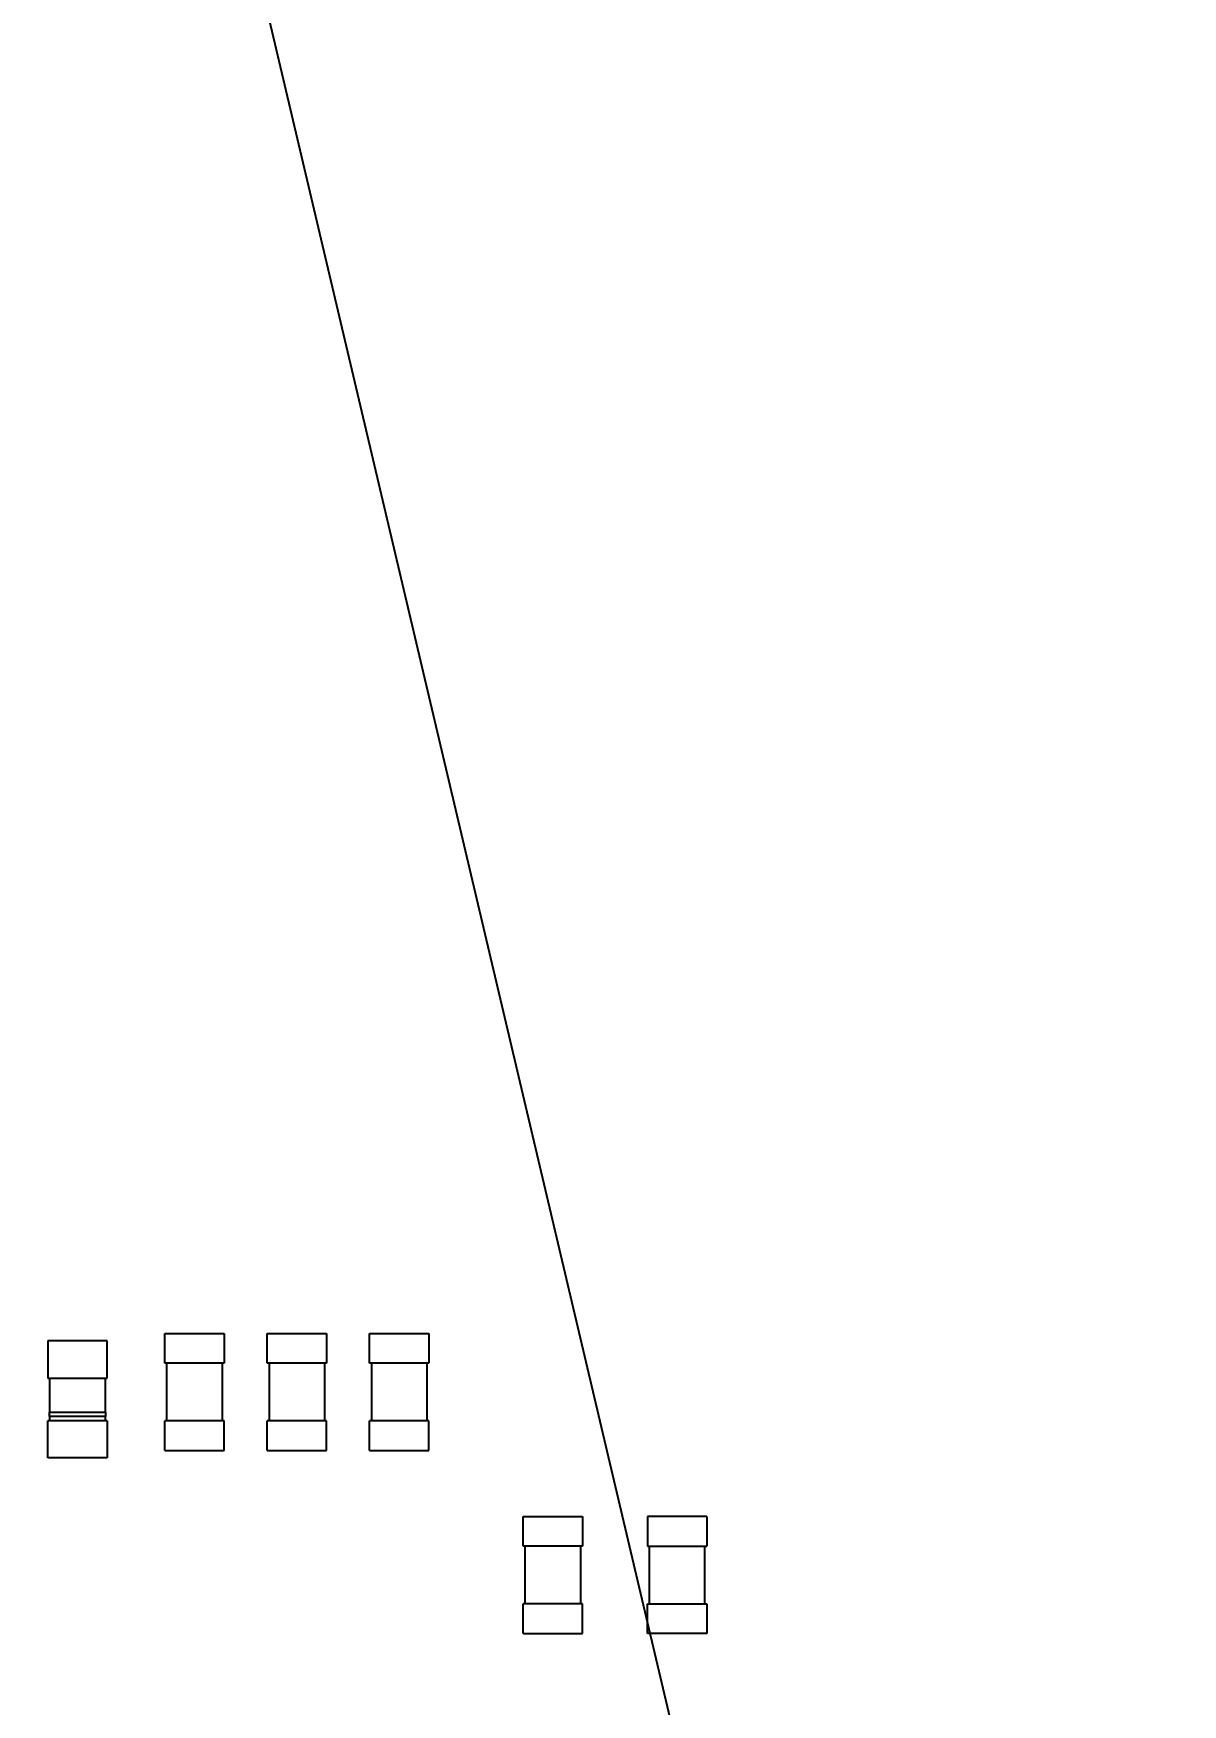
# Model space of a CAD drawing. Header units: millimetres. Extents: x 461 to 1302, y 117 to 711.
# Drawn here: x 661.9 to 693.33, y 575.36 to 621.07 of the extents above; entities that cross this region are included whole.
import ezdxf
from ezdxf import colors
from ezdxf.entities.mleader import LeaderData, LeaderLine
from ezdxf.math import Vec2, Vec3

# ---------------------------------------------------------------- set-up
doc = ezdxf.new("R2010")
doc.units = ezdxf.units.MM
doc.layers.get('0').update_dxf_attribs({"lineweight": 50})
doc.styles.add('GOST-2.304_Type-B_italic', font='')
doc.styles.get('GOST-2.304_Type-B_italic').set_extended_font_data('GOST Common', italic=True)

# ---------------------------------------------------------------- blocks, each defined once
blk = doc.blocks.new('_Dot')
at = {"color": 0, "linetype": 'ByBlock', "lineweight": -2}
blk.add_line((-0.5, 0), (-1, 0), dxfattribs=at)
at = {"color": 0, "linetype": 'ByBlock', "lineweight": 90, "const_width": 0.5}
blk.add_lwpolyline([(-0.25, 0, 1), (0.25, 0, 1)], format="xyb", close=True, dxfattribs=at)

msp = doc.modelspace()

# ---------------------------------------------------------------- linework, layer by layer
at = {"color": 7, "linetype": 'Continuous', "lineweight": 25}
for p, q in [((665.49, 584.697), (665.49, 585.509)), ((665.49, 585.509), (667.114, 585.509)), ((667.114, 585.509), (667.114, 584.697)), ((668.29, 584.697), (668.29, 585.509)), ((668.29, 585.509), (669.914, 585.509)), ((669.914, 585.509), (669.914, 584.697)), ((671.09, 584.697), (671.09, 585.509)), ((671.09, 585.509), (672.714, 585.509)), ((672.714, 585.509), (672.714, 584.697)), ((662.29, 585.309), (662.29, 584.293)), ((663.914, 585.309), (662.29, 585.309)), ((663.914, 584.293), (663.914, 585.309)), ((667.114, 584.697), (665.49, 584.697)), ((665.54, 584.697), (665.54, 583.121)), ((667.064, 583.121), (667.064, 584.697)), ((669.914, 584.697), (668.29, 584.697)), ((668.34, 584.697), (668.34, 583.121)), ((669.864, 583.121), (669.864, 584.697)), ((672.714, 584.697), (671.09, 584.697)), ((671.14, 584.697), (671.14, 583.121)), ((672.664, 583.121), (672.664, 584.697)), ((662.29, 584.293), (663.914, 584.293)), ((662.34, 584.293), (662.34, 583.359)), ((663.864, 583.359), (663.864, 584.293)), ((662.334, 583.241), (662.334, 583.359)), ((662.334, 583.359), (663.87, 583.359)), ((663.87, 583.241), (662.334, 583.241)), ((662.34, 583.241), (662.34, 583.125)), ((663.864, 583.125), (663.864, 583.241)), ((663.87, 583.359), (663.87, 583.241)), ((663.914, 583.125), (662.29, 583.125)), ((662.29, 582.109), (662.29, 583.125)), ((663.914, 583.125), (663.914, 582.109)), ((667.114, 583.121), (665.49, 583.121)), ((665.49, 582.309), (665.49, 583.121)), ((667.114, 582.309), (667.114, 583.121)), ((669.914, 583.121), (668.29, 583.121)), ((668.29, 582.309), (668.29, 583.121)), ((669.914, 582.309), (669.914, 583.121)), ((672.714, 583.121), (671.09, 583.121)), ((671.09, 582.309), (671.09, 583.121)), ((672.714, 582.309), (672.714, 583.121)), ((665.49, 582.309), (667.114, 582.309)), ((668.29, 582.309), (669.914, 582.309)), ((671.09, 582.309), (672.714, 582.309)), ((663.914, 582.109), (662.29, 582.109)), ((675.29, 579.697), (675.29, 580.509)), ((675.29, 580.509), (676.914, 580.509)), ((676.914, 580.509), (676.914, 579.697)), ((680.314, 580.509), (678.69, 580.509)), ((678.69, 580.509), (678.69, 579.697)), ((680.314, 580.509), (680.314, 579.697)), ((676.914, 579.697), (675.29, 579.697)), ((675.34, 579.697), (675.34, 578.121)), ((676.864, 578.121), (676.864, 579.697)), ((678.69, 579.697), (680.314, 579.697)), ((678.74, 579.697), (678.74, 578.121)), ((680.264, 578.121), (680.264, 579.697)), ((676.914, 578.121), (675.29, 578.121)), ((675.29, 577.309), (675.29, 578.121)), ((676.914, 577.309), (676.914, 578.121)), ((678.69, 578.121), (680.314, 578.121)), ((678.69, 577.309), (678.69, 578.121)), ((680.314, 578.121), (680.314, 577.309)), ((675.29, 577.309), (676.914, 577.309)), ((680.314, 577.309), (678.69, 577.309))]:
    msp.add_line(p, q, dxfattribs=at)

# ---------------------------------------------------------------- leaders
at = {"color": 7, "lineweight": 20, "true_color": 0xffffff}
ml = msp.add_multileader_mtext('Standard', dxfattribs=at)
ml.set_content('11', color=(255, 255, 255), style='GOST-2.304_Type-B_italic')
ml.set_leader_properties()
ml.set_arrow_properties(name='DOT')
ml.build(insert=Vec2(0, 0))
ml.multileader.update_dxf_attribs({"text_left_attachment_type": 6, "text_right_attachment_type": 6, "dogleg_length": 0, "arrow_head_size": 1})
ctx = ml.context
ctx.base_point, ctx.arrow_head_size, ctx.landing_gap_size, ctx.plane_origin = Vec3(652.391, 674.134), 1, 0, Vec3(697.262, 572.369)
ctx.left_attachment, ctx.right_attachment, ctx.text_align_type = 6, 6, 2
notes = []
notes.append((ctx, [(0, (1, 1, 0), (655.912, 674.134), (-1, 0), 0, [(0, [(682.997, 559.363)], 0, [])])]))
ctx.mtext.insert, ctx.mtext.alignment, ctx.mtext.flow_direction = Vec3(655.912, 678.934), 3, 5
ml = msp.add_multileader_mtext('Standard', dxfattribs=at)
ml.set_content('8', color=(255, 255, 255), style='GOST-2.304_Type-B_italic')
ml.set_leader_properties()
ml.set_arrow_properties(name='DOT')
ml.build(insert=Vec2(0, 0))
ml.multileader.update_dxf_attribs({"text_left_attachment_type": 6, "text_right_attachment_type": 6, "dogleg_length": 0, "arrow_head_size": 1})
ctx = ml.context
ctx.base_point, ctx.arrow_head_size, ctx.landing_gap_size, ctx.plane_origin = Vec3(678.635, 674.134), 1, 0, Vec3(708.815, 617.311)
ctx.left_attachment, ctx.right_attachment, ctx.text_align_type = 6, 6, 2
notes.append((ctx, [(0, (1, 1, 0), (681.295, 674.134), (-1, 0), 0, [(0, [(711.258, 611.016)], 0, [])])]))
ctx.mtext.insert, ctx.mtext.alignment, ctx.mtext.flow_direction = Vec3(681.295, 678.934), 3, 5
for ctx, leaders in notes:
    for number, flags, end, landing, length, lines in leaders:
        leader = LeaderData()
        leader.index, (leader.has_last_leader_line, leader.has_dogleg_vector, leader.attachment_direction) = number, flags
        leader.last_leader_point, leader.dogleg_vector, leader.dogleg_length = Vec3(end), Vec3(landing), length
        for number, points, colour, breaks in lines:
            line = LeaderLine()
            line.index, line.vertices, line.color, line.breaks = number, Vec3.list(points), colors.encode_raw_color(colour), breaks
            leader.lines.append(line)
        ctx.leaders.append(leader)

doc.saveas('drawing.dxf')
